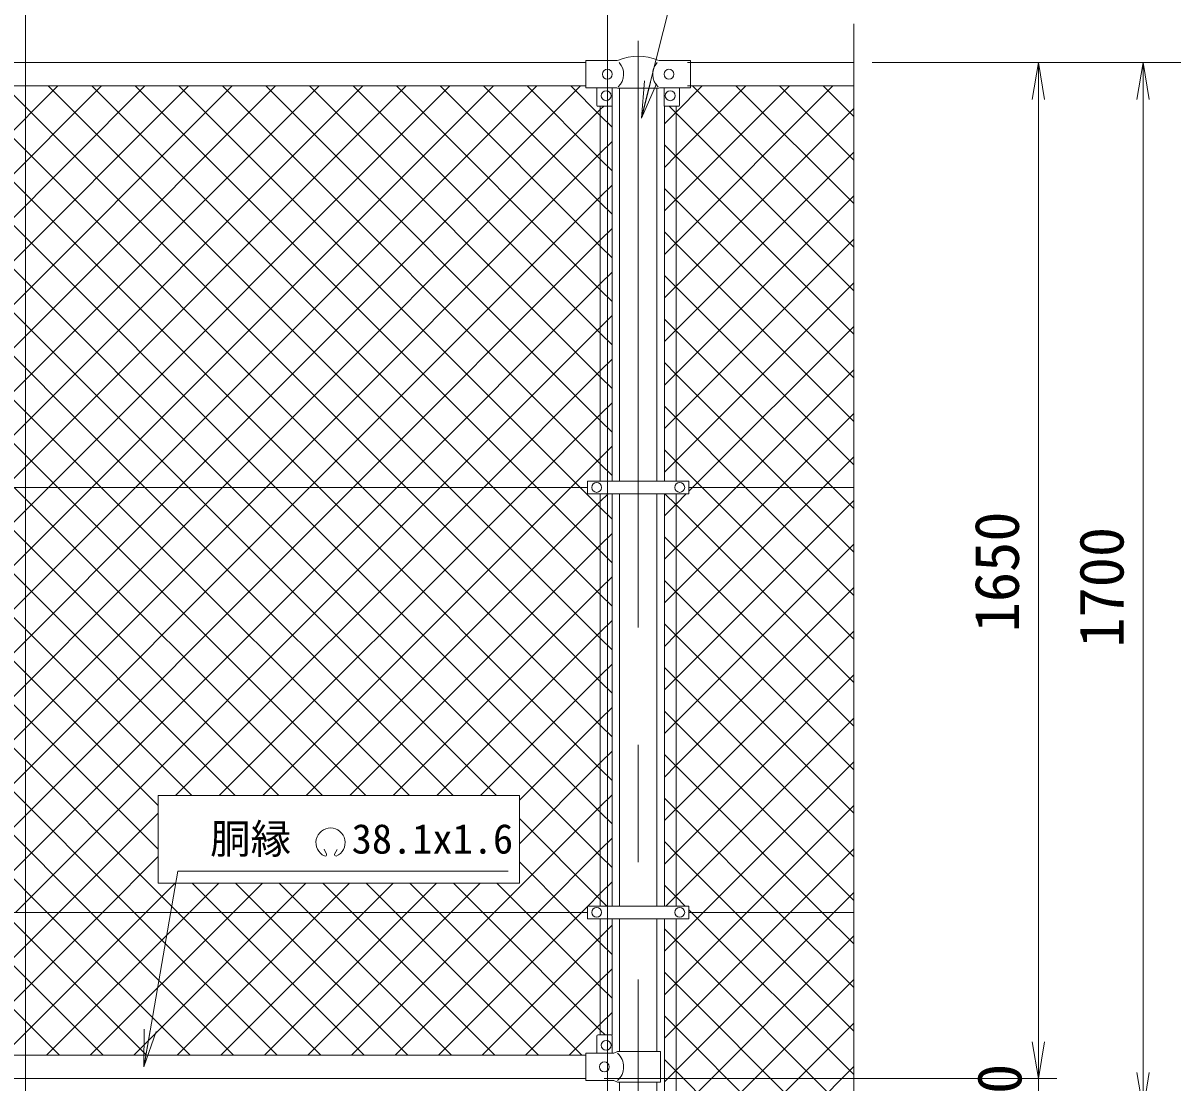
# Model space of a CAD drawing. Units: millimetres, scale not verified. Extents: x -6300 to 6300, y -4455 to 4455.
# Drawn here: x 2104 to 3972, y 787 to 2508 of the extents above; entities that cross this region are included whole.
import ezdxf
from ezdxf.enums import TextEntityAlignment as Align

# ---------------------------------------------------------------- set-up
doc = ezdxf.new("R2010")
doc.units = ezdxf.units.MM
doc.header["$LTSCALE"] = 30
doc.linetypes.add('USER1', pattern=[50.8, 31.75, -6.35, 6.35, -6.35])
for name, color, linetype, lineweight in [('0-0_D-STR-TXT', 7, 'Continuous', 9), ('0-3_D-BMK', 2, 'USER1', 13), ('0-4_D-STR1', 1, 'Continuous', 18), ('0-5_D-STR3', 3, 'Continuous', 13), ('0-6_D-STR-DIM', 7, 'Continuous', 9), ('0-7_0', 7, 'Continuous', 9), ('0-B_D-STR2', 7, 'Continuous', 9), ('0-C_Defpoints', 8, 'Continuous', 18)]:
    doc.layers.add(name, color=color, linetype=linetype, lineweight=lineweight)
doc.styles.add('ＭＳ ゴシック', font='')
doc.styles.get('ＭＳ ゴシック').set_extended_font_data('MS Gothic')

# ---------------------------------------------------------------- blocks, each defined once
blk = doc.blocks.new('_Open')
at = {"layer": '0-7_0'}
blk.add_line((-30, 5), (0, 0), dxfattribs=at)
blk.add_lwpolyline([(-30, -5), (0, 0), (-30, 0)], dxfattribs=at)

msp = doc.modelspace()

# ---------------------------------------------------------------- linework, layer by layer
at = {"layer": '0-0_D-STR-TXT'}
for p, q in [((2597.18, 1158.22), (2593.35, 1166.43)), ((2609.77, 1158.21), (2614.29, 1166.05))]:
    msp.add_line(p, q, dxfattribs=at)
for points in [[(3994.65, 2680.93), (3190.78, 2680.93), (3108.66, 2355.26)], [(2891.72, 1130.93), (2355.52, 1130.93), (2300.6, 815.08)]]:
    msp.add_lwpolyline(points, dxfattribs=at)
for centre, radius, start, end in [((2603.47, 1177.1), 23.75, 292.92895, 245.65759), ((2594.72, 1157.76), 2.5, 245.55066, 10.6575), ((2612.22, 1157.75), 2.5, 169.34241, 276.63708)]:
    msp.add_arc(centre, radius, start, end, dxfattribs=at)
at = {"layer": '0-3_D-BMK'}
msp.add_line((3103.04, 2479.08), (3103.04, -1466.74), dxfattribs=at)
at = {"layer": '0-4_D-STR1'}
for p, q in [((1188.04, 2443.84), (3018.04, 2443.84)), ((3183.04, 2443.84), (3453.04, 2443.84)), ((1188.04, 2405.74), (3018.04, 2405.74)), ((3072.79, 2402.34), (3072.79, 1764.14)), ((3133.29, 2402.34), (3133.29, 1764.14)), ((3183.04, 2405.84), (3453.04, 2405.84)), ((3072.79, 1743.54), (3072.79, 1074.14)), ((3133.29, 1743.54), (3133.29, 1074.14)), ((3072.79, 1053.54), (3072.79, 837.94)), ((3133.29, 1053.54), (3133.29, 837.94)), ((3018.04, 831.84), (1188.04, 831.84)), ((3018.04, 793.84), (1188.04, 793.84)), ((3072.79, 787.94), (3072.79, 561.34)), ((3133.29, 787.94), (3133.29, 561.34))]:
    msp.add_line(p, q, dxfattribs=at)
at = {"layer": '0-5_D-STR3'}
for p, q in [((3018.04, 2402.84), (3018.04, 2446.84)), ((3067.26, 2446.84), (3018.04, 2446.84)), ((3188.04, 2446.84), (3138.82, 2446.84)), ((3188.04, 2402.84), (3188.04, 2446.84)), ((3068.24, 2402.84), (3018.04, 2402.84)), ((3036.04, 2402.84), (3036.04, 2373.84)), ((3061.04, 2402.84), (3061.04, 2373.84)), ((3069.24, 2402.34), (3068.24, 2402.84)), ((3136.84, 2402.34), (3069.24, 2402.34)), ((3136.84, 2402.34), (3137.84, 2402.84)), ((3188.04, 2402.84), (3137.84, 2402.84)), ((3145.04, 2402.84), (3145.04, 2373.84)), ((3170.04, 2402.84), (3170.04, 2373.84)), ((3060.04, 2372.84), (3037.04, 2372.84)), ((3041.54, 1764.14), (3041.54, 2372.84)), ((3060.54, 1764.14), (3060.54, 2372.97)), ((3145.54, 2372.97), (3145.54, 1764.14)), ((3146.04, 2372.84), (3169.04, 2372.84)), ((3164.54, 2372.84), (3164.54, 1764.14)), ((3020.54, 1764.14), (3185.54, 1764.14)), ((3020.54, 1764.14), (3020.54, 1743.54)), ((3185.54, 1764.14), (3185.54, 1743.54)), ((3020.54, 1753.84), (1185.04, 1753.84)), ((3020.54, 1743.54), (3185.54, 1743.54)), ((3041.54, 1074.14), (3041.54, 1743.54)), ((3060.54, 1074.14), (3060.54, 1743.54)), ((3145.54, 1743.54), (3145.54, 1074.14)), ((3164.54, 1743.54), (3164.54, 1074.14)), ((3453.04, 1753.84), (3185.54, 1753.84)), ((3020.54, 1074.14), (3185.54, 1074.14)), ((3020.54, 1074.14), (3020.54, 1053.54)), ((3185.54, 1074.14), (3185.54, 1053.54)), ((3020.54, 1063.84), (1185.04, 1063.84)), ((3020.54, 1053.54), (3185.54, 1053.54)), ((3041.54, 864.94), (3041.54, 1053.54)), ((3060.54, 864.26), (3060.54, 1053.54)), ((3145.54, 1053.54), (3145.54, 384.34)), ((3164.54, 1053.54), (3164.54, 384.34)), ((3453.04, 1063.84), (3185.54, 1063.84)), ((3036.04, 862.94), (3036.04, 834.94)), ((3059.04, 864.94), (3038.04, 864.94)), ((3061.04, 862.94), (3061.04, 834.94)), ((3063.24, 834.94), (3018.04, 834.94)), ((3018.04, 790.94), (3018.04, 834.94)), ((3063.24, 834.94), (3069.24, 837.94)), ((3139.14, 837.94), (3069.24, 837.94)), ((3139.14, 837.94), (3139.14, 787.94)), ((3063.24, 790.94), (3018.04, 790.94)), ((3063.24, 790.94), (3069.24, 787.94)), ((3139.14, 787.94), (3069.24, 787.94))]:
    msp.add_line(p, q, dxfattribs=at)
for centre in [(3053.04, 2424.84), (3153.04, 2424.84), (3051.04, 2389.84), (3155.04, 2389.84), (3035.54, 1753.84), (3170.54, 1753.84), (3035.54, 1063.84), (3170.54, 1063.84), (3051.04, 847.94), (3048.04, 812.94)]:
    msp.add_circle(centre, 8, dxfattribs=at)
for centre, radius, start, end in [((3067.26, 2454.84), 8, 270, 296.9114), ((3103.04, 2371.38), 82.82, 67.15338, 112.84662), ((3138.82, 2454.84), 8, 243.0886, 270), ((3050.65, 2424.84), 28.8, 314.1684, 41.01552), ((3155.43, 2424.84), 28.8, 138.98448, 225.8316), ((3037.04, 2373.84), 1, 180, 270), ((3060.04, 2373.84), 1, 270, 0), ((3146.04, 2373.84), 1, 180, 270), ((3169.04, 2373.84), 1, 270, 0), ((3038.04, 862.94), 2, 90, 180), ((3059.04, 862.94), 2, 0, 90), ((3050.65, 812.94), 28.8, 310.19176, 49.80824)]:
    msp.add_arc(centre, radius, start, end, dxfattribs=at)
at = {"layer": '0-6_D-STR-DIM'}
for p, q in [((2108.04, 710.84), (2108.04, 2723.84)), ((2108.04, 710.84), (2108.04, 2723.84)), ((3053.04, 710.84), (3053.04, 2723.84)), ((3453.04, 744.49), (3453.04, 2506.84)), ((3483.04, 2443.84), (4123.04, 2443.84)), ((3483.04, 2443.84), (4293.04, 2443.84)), ((3483.04, 2443.84), (3953.04, 2443.84)), ((3483.04, 2443.84), (3783.04, 2443.84)), ((3753.04, 2383.84), (3753.04, 853.84)), ((3923.04, 2383.84), (3923.04, 803.84)), ((3753.04, 853.84), (3753.04, 913.84)), ((3048.04, 793.84), (3783.04, 793.84)), ((3048.04, 793.84), (3783.04, 793.84)), ((3753.04, 793.84), (3753.04, 743.84))]:
    msp.add_line(p, q, dxfattribs=at)
at = {"layer": '0-B_D-STR2'}
for p, q in [((1508.84, 1753.84), (2160.74, 2405.74)), ((1579.55, 1753.84), (2231.45, 2405.74)), ((1650.26, 1753.84), (2302.16, 2405.74)), ((1720.97, 1753.84), (2372.87, 2405.74)), ((2443.35, 1753.84), (1791.45, 2405.74)), ((1791.69, 1753.84), (2443.59, 2405.74)), ((2514.06, 1753.84), (1862.16, 2405.74)), ((2584.77, 1753.84), (1932.87, 2405.74)), ((1933.11, 1753.84), (2585.01, 2405.74)), ((2655.48, 1753.84), (2003.58, 2405.74)), ((2003.82, 1753.84), (2655.72, 2405.74)), ((2726.19, 1753.84), (2074.29, 2405.74)), ((2796.9, 1753.84), (2145, 2405.74)), ((2145.24, 1753.84), (2797.14, 2405.74)), ((2867.62, 1753.84), (2215.72, 2405.74)), ((2215.95, 1753.84), (2867.85, 2405.74)), ((2938.33, 1753.84), (2286.43, 2405.74)), ((2286.66, 1753.84), (2938.56, 2405.74)), ((3009.04, 1753.84), (2357.14, 2405.74)), ((2357.37, 1753.84), (3009.27, 2405.74)), ((3041.54, 1792.05), (2427.85, 2405.74)), ((3041.54, 1862.76), (2498.56, 2405.74)), ((3041.54, 1933.47), (2569.27, 2405.74)), ((3041.54, 2004.18), (2639.98, 2405.74)), ((3041.54, 2074.89), (2710.69, 2405.74)), ((3041.54, 2145.6), (2781.4, 2405.74)), ((3041.54, 2216.31), (2852.11, 2405.74)), ((3041.54, 2287.02), (2922.82, 2405.74)), ((3041.54, 2357.73), (2993.53, 2405.74)), ((3164.54, 2363.29), (3207.09, 2405.84)), ((3164.54, 2292.58), (3277.8, 2405.84)), ((3164.54, 2221.87), (3348.51, 2405.84)), ((3164.54, 2151.16), (3419.22, 2405.84)), ((3453.04, 2143.95), (3191.15, 2405.84)), ((3453.04, 2214.66), (3261.86, 2405.84)), ((3453.04, 2285.37), (3332.57, 2405.84)), ((3453.04, 2356.08), (3403.28, 2405.84)), ((3060.54, 2338.73), (3041.54, 2357.73)), ((3145.54, 2344.29), (3164.54, 2363.29)), ((3164.54, 2080.45), (3453.04, 2368.95)), ((3041.54, 2296.59), (3060.54, 2315.59)), ((3164.54, 2291.03), (3145.54, 2310.03)), ((3164.54, 2009.74), (3453.04, 2298.24)), ((2498.79, 1753.84), (3041.54, 2296.59)), ((3060.54, 2268.02), (3041.54, 2287.02)), ((3145.54, 2273.58), (3164.54, 2292.58)), ((3453.04, 2002.53), (3164.54, 2291.03)), ((3041.54, 2225.88), (3060.54, 2244.88)), ((2569.5, 1753.84), (3041.54, 2225.88)), ((3164.54, 2220.32), (3145.54, 2239.32)), ((3164.54, 1939.03), (3453.04, 2227.53)), ((3060.54, 2197.31), (3041.54, 2216.31)), ((3145.54, 2202.87), (3164.54, 2221.87)), ((3453.04, 1931.82), (3164.54, 2220.32)), ((3041.54, 2155.17), (3060.54, 2174.17)), ((3164.54, 2149.61), (3145.54, 2168.61)), ((2640.21, 1753.84), (3041.54, 2155.17)), ((3145.54, 2132.16), (3164.54, 2151.16)), ((3164.54, 1868.32), (3453.04, 2156.82)), ((3453.04, 1861.11), (3164.54, 2149.61)), ((3060.54, 2126.6), (3041.54, 2145.6)), ((3041.54, 2084.46), (3060.54, 2103.46)), ((3164.54, 2078.9), (3145.54, 2097.9)), ((2710.92, 1753.84), (3041.54, 2084.46)), ((3060.54, 2055.89), (3041.54, 2074.89)), ((3145.54, 2061.45), (3164.54, 2080.45)), ((3164.54, 1797.61), (3453.04, 2086.11)), ((3453.04, 1790.4), (3164.54, 2078.9)), ((3041.54, 2013.74), (3060.54, 2032.74)), ((3164.54, 2008.18), (3145.54, 2027.18)), ((2781.63, 1753.84), (3041.54, 2013.74)), ((3060.54, 1985.18), (3041.54, 2004.18)), ((3145.54, 1990.74), (3164.54, 2009.74)), ((3418.89, 1753.84), (3164.54, 2008.18)), ((3041.54, 1943.03), (3060.54, 1962.03)), ((2852.35, 1753.84), (3041.54, 1943.03)), ((3164.54, 1937.47), (3145.54, 1956.47)), ((3262.2, 1753.84), (3453.04, 1944.68)), ((3060.54, 1914.47), (3041.54, 1933.47)), ((3145.54, 1920.03), (3164.54, 1939.03)), ((3348.18, 1753.84), (3164.54, 1937.47)), ((3041.54, 1872.32), (3060.54, 1891.32)), ((2923.06, 1753.84), (3041.54, 1872.32)), ((3164.54, 1866.76), (3145.54, 1885.76)), ((3145.54, 1849.32), (3164.54, 1868.32)), ((3332.91, 1753.84), (3453.04, 1873.97)), ((3060.54, 1843.76), (3041.54, 1862.76)), ((3277.46, 1753.84), (3164.54, 1866.76)), ((3164.54, 1796.05), (3145.54, 1815.05)), ((3145.54, 1778.61), (3164.54, 1797.61)), ((3206.75, 1753.84), (3164.54, 1796.05)), ((3403.62, 1753.84), (3453.04, 1803.26)), ((3060.54, 1773.05), (3041.54, 1792.05)), ((2214.11, 1063.84), (1524.11, 1753.84)), ((2284.82, 1063.84), (1594.82, 1753.84)), ((1644.77, 1253.37), (2145.24, 1753.84)), ((2355.53, 1063.84), (1665.53, 1753.84)), ((1715.48, 1253.37), (2215.95, 1753.84)), ((1786.19, 1253.37), (2286.66, 1753.84)), ((1856.9, 1253.37), (2357.37, 1753.84)), ((2378.14, 1253.37), (1877.67, 1753.84)), ((2448.85, 1253.37), (1948.38, 1753.84)), ((1950.21, 1063.84), (2640.21, 1753.84)), ((1962.73, 1217.77), (2498.79, 1753.84)), ((1962.73, 1147.06), (2569.5, 1753.84)), ((2519.56, 1253.37), (2019.09, 1753.84)), ((2020.92, 1063.84), (2710.92, 1753.84)), ((2590.27, 1253.37), (2089.8, 1753.84)), ((2091.63, 1063.84), (2781.63, 1753.84)), ((2351.87, 1253.37), (2852.35, 1753.84)), ((2422.58, 1253.37), (2923.06, 1753.84)), ((3041.54, 1155.65), (2443.35, 1753.84)), ((3041.54, 1226.36), (2514.06, 1753.84)), ((3041.54, 1297.07), (2584.77, 1753.84)), ((3041.54, 1367.78), (2655.48, 1753.84)), ((3041.54, 1438.49), (2726.19, 1753.84)), ((3041.54, 1509.2), (2796.9, 1753.84)), ((3041.54, 1579.91), (2867.62, 1753.84)), ((3041.54, 1650.62), (2938.33, 1753.84)), ((3041.54, 1721.33), (3009.04, 1753.84)), ((3164.54, 1656.18), (3262.2, 1753.84)), ((3164.54, 1585.47), (3332.91, 1753.84)), ((3164.54, 1514.76), (3403.62, 1753.84)), ((3453.04, 1507.55), (3206.75, 1753.84)), ((3453.04, 1578.26), (3277.46, 1753.84)), ((3453.04, 1648.97), (3348.18, 1753.84)), ((3453.04, 1719.68), (3418.89, 1753.84)), ((3060.54, 1702.33), (3041.54, 1721.33)), ((3164.54, 1444.05), (3453.04, 1732.55)), ((3041.54, 1660.19), (3060.54, 1679.19)), ((3164.54, 1654.63), (3145.54, 1673.63)), ((2634.72, 1253.37), (3041.54, 1660.19)), ((3060.54, 1631.62), (3041.54, 1650.62)), ((3145.54, 1637.18), (3164.54, 1656.18)), ((3164.54, 1373.34), (3453.04, 1661.84)), ((3453.04, 1366.13), (3164.54, 1654.63)), ((3041.54, 1589.48), (3060.54, 1608.48)), ((2705.43, 1253.37), (3041.54, 1589.48)), ((3164.54, 1583.92), (3145.54, 1602.92)), ((3164.54, 1302.63), (3453.04, 1591.13)), ((3060.54, 1560.91), (3041.54, 1579.91)), ((3145.54, 1566.47), (3164.54, 1585.47)), ((3453.04, 1295.42), (3164.54, 1583.92)), ((3041.54, 1518.77), (3060.54, 1537.77)), ((3164.54, 1513.21), (3145.54, 1532.21)), ((2776.14, 1253.37), (3041.54, 1518.77)), ((3145.54, 1495.76), (3164.54, 1514.76)), ((3164.54, 1231.92), (3453.04, 1520.42)), ((3453.04, 1224.71), (3164.54, 1513.21)), ((3060.54, 1490.2), (3041.54, 1509.2)), ((3041.54, 1448.06), (3060.54, 1467.06)), ((3164.54, 1442.5), (3145.54, 1461.5)), ((2846.85, 1253.37), (3041.54, 1448.06)), ((3060.54, 1419.49), (3041.54, 1438.49)), ((3145.54, 1425.05), (3164.54, 1444.05)), ((3164.54, 1161.21), (3453.04, 1449.71)), ((3453.04, 1154), (3164.54, 1442.5)), ((3041.54, 1377.35), (3060.54, 1396.35)), ((3164.54, 1371.79), (3145.54, 1390.79)), ((2910.08, 1245.89), (3041.54, 1377.35)), ((3060.54, 1348.78), (3041.54, 1367.78)), ((3145.54, 1354.34), (3164.54, 1373.34)), ((3453.04, 1083.29), (3164.54, 1371.79)), ((3041.54, 1306.64), (3060.54, 1325.64)), ((3164.54, 1301.08), (3145.54, 1320.08)), ((3208.59, 1063.84), (3453.04, 1308.29)), ((2910.08, 1175.18), (3041.54, 1306.64)), ((3060.54, 1278.07), (3041.54, 1297.07)), ((3145.54, 1283.63), (3164.54, 1302.63)), ((3401.78, 1063.84), (3164.54, 1301.08)), ((3041.54, 1235.93), (3060.54, 1254.93)), ((2143.4, 1063.84), (1962.73, 1244.51)), ((2869.45, 1063.84), (3041.54, 1235.93)), ((3164.54, 1230.37), (3145.54, 1249.37)), ((3279.3, 1063.84), (3453.04, 1237.58)), ((2162.35, 1063.84), (2323.55, 1225.05)), ((3060.54, 1207.36), (3041.54, 1226.36)), ((3145.54, 1212.92), (3164.54, 1231.92)), ((3331.07, 1063.84), (3164.54, 1230.37)), ((3041.54, 1165.22), (3060.54, 1184.22)), ((3164.54, 1159.66), (3145.54, 1178.66)), ((2940.16, 1063.84), (3041.54, 1165.22)), ((3145.54, 1142.21), (3164.54, 1161.21)), ((3260.36, 1063.84), (3164.54, 1159.66)), ((3350.01, 1063.84), (3453.04, 1166.87)), ((2233.06, 1063.84), (2323.55, 1154.34)), ((3060.54, 1136.65), (3041.54, 1155.65)), ((2445.19, 1063.84), (2492.79, 1111.44)), ((2515.9, 1063.84), (2563.5, 1111.44)), ((2567.67, 1063.84), (2520.06, 1111.44)), ((2586.61, 1063.84), (2634.21, 1111.44)), ((2638.38, 1063.84), (2590.77, 1111.44)), ((2657.32, 1063.84), (2704.92, 1111.44)), ((2709.09, 1063.84), (2661.49, 1111.44)), ((2728.03, 1063.84), (2775.63, 1111.44)), ((2779.8, 1063.84), (2732.2, 1111.44)), ((2798.74, 1063.84), (2846.34, 1111.44)), ((3420.72, 1063.84), (3453.04, 1096.16)), ((1930.35, 831.84), (2162.35, 1063.84)), ((2163.27, 831.84), (1931.27, 1063.84)), ((2001.06, 831.84), (2233.06, 1063.84)), ((2233.98, 831.84), (2001.98, 1063.84)), ((2304.69, 831.84), (2072.69, 1063.84)), ((2375.4, 831.84), (2143.4, 1063.84)), ((2213.19, 831.84), (2445.19, 1063.84)), ((2446.11, 831.84), (2214.11, 1063.84)), ((2283.9, 831.84), (2515.9, 1063.84)), ((2516.82, 831.84), (2284.82, 1063.84)), ((2354.61, 831.84), (2586.61, 1063.84)), ((2587.53, 831.84), (2355.53, 1063.84)), ((2425.32, 831.84), (2657.32, 1063.84)), ((2496.03, 831.84), (2728.03, 1063.84)), ((2566.74, 831.84), (2798.74, 1063.84)), ((2799.67, 831.84), (2567.67, 1063.84)), ((2637.45, 831.84), (2869.45, 1063.84)), ((2870.38, 831.84), (2638.38, 1063.84)), ((2708.16, 831.84), (2940.16, 1063.84)), ((2941.09, 831.84), (2709.09, 1063.84)), ((3011.8, 831.84), (2779.8, 1063.84)), ((3164.54, 1019.79), (3208.59, 1063.84)), ((3164.54, 949.08), (3279.3, 1063.84)), ((3164.54, 878.37), (3350.01, 1063.84)), ((3164.54, 807.66), (3420.72, 1063.84)), ((3453.04, 871.16), (3260.36, 1063.84)), ((3453.04, 941.87), (3331.07, 1063.84)), ((3453.04, 1012.58), (3401.78, 1063.84)), ((3041.54, 1023.8), (3060.54, 1042.8)), ((2849.58, 831.84), (3041.54, 1023.8)), ((3145.54, 1000.79), (3164.54, 1019.79)), ((3164.54, 736.95), (3453.04, 1025.45)), ((3041.54, 953.08), (3060.54, 972.08)), ((2920.29, 831.84), (3041.54, 953.08)), ((3164.54, 947.52), (3145.54, 966.52)), ((3164.54, 666.23), (3453.04, 954.73)), ((3145.54, 930.08), (3164.54, 949.08)), ((3453.04, 659.02), (3164.54, 947.52)), ((3041.54, 882.37), (3060.54, 901.37)), ((2991.01, 831.84), (3041.54, 882.37)), ((3164.54, 876.81), (3145.54, 895.81)), ((3145.54, 859.37), (3164.54, 878.37)), ((3164.54, 595.52), (3453.04, 884.02)), ((3453.04, 588.31), (3164.54, 876.81)), ((3164.54, 806.1), (3145.54, 825.1)), ((3145.54, 788.66), (3164.54, 807.66)), ((3164.54, 524.81), (3453.04, 813.31)), ((3453.04, 517.6), (3164.54, 806.1))]:
    msp.add_line(p, q, dxfattribs=at)
for points in [[(2323.55, 1237.24), (1806.96, 1753.84), (1170.04, 2390.75)], [(1182.7, 1074.14), (1862.4, 1753.84), (2514.3, 2405.74)], [(2660.98, 1253.37), (2160.51, 1753.84), (1508.61, 2405.74)], [(1574.06, 1253.37), (2074.53, 1753.84), (2726.43, 2405.74)], [(2731.69, 1253.37), (2231.22, 1753.84), (1579.32, 2405.74)], [(2802.4, 1253.37), (2301.93, 1753.84), (1650.03, 2405.74)], [(2873.11, 1253.37), (2372.64, 1753.84), (1720.74, 2405.74)], [(1927.61, 1253.37), (2428.08, 1753.84), (3041.54, 2367.3), (3047.08, 2372.84)], [(3453.04, 2073.24), (3164.54, 2361.74), (3153.44, 2372.84)], [(2323.55, 1166.53), (1736.24, 1753.84), (1164.54, 2325.54), (1145.54, 2344.54)], [(3185.54, 1747.89), (3191.48, 1753.84), (3453.04, 2015.39)], [(2493.3, 1253.37), (2993.77, 1753.84), (3041.54, 1801.61), (3060.54, 1820.61)], [(2564.01, 1253.37), (3041.54, 1730.9), (3054.18, 1743.54)], [(3145.54, 1707.89), (3164.54, 1726.89), (3181.18, 1743.54)], [(3453.04, 1436.84), (3164.54, 1725.34), (3146.34, 1743.54)], [(3148.18, 1074.14), (3164.54, 1090.5), (3453.04, 1379)], [(3052.34, 1074.14), (3041.54, 1084.94), (2910.08, 1216.4)], [(3060.54, 995.23), (3041.54, 1014.23), (2991.93, 1063.84), (2910.08, 1145.69)], [(2071.77, 831.84), (2303.77, 1063.84), (2351.37, 1111.44)], [(2142.48, 831.84), (2374.48, 1063.84), (2422.08, 1111.44)], [(2658.24, 831.84), (2426.24, 1063.84), (2378.64, 1111.44)], [(2728.96, 831.84), (2496.96, 1063.84), (2449.35, 1111.44)], [(3049.41, 864.94), (3041.54, 872.81), (2850.51, 1063.84), (2802.91, 1111.44)], [(3060.54, 924.52), (3041.54, 943.52), (2921.22, 1063.84), (2873.62, 1111.44)], [(3021.17, 1074.14), (3041.54, 1094.51), (3060.54, 1113.51)], [(3179.35, 1074.14), (3164.54, 1088.95), (3145.54, 1107.95)], [(2778.87, 831.84), (3010.87, 1063.84), (3020.54, 1073.51)], [(3453.04, 800.45), (3189.65, 1063.84), (3185.54, 1067.95)], [(3461.03, 721.75), (3164.54, 1018.23), (3145.54, 1037.23)]]:
    msp.add_lwpolyline(points, dxfattribs=at)
at = {"layer": '0-C_Defpoints'}
msp.add_lwpolyline([(2910.08, 1253.37), (2323.55, 1253.37), (2323.55, 1111.44), (2910.08, 1111.44)], close=True, dxfattribs=at)

# ---------------------------------------------------------------- block references
at = {"layer": '0-0_D-STR-TXT', "xscale": 2, "yscale": 2}
for p, rotation in [((3108.17, 2353.32), 255.84756), ((2300.26, 813.11), 260.13617)]:
    msp.add_blockref('_Open', p, dxfattribs=dict(at, rotation=rotation))
at = {"layer": '0-6_D-STR-DIM', "xscale": 2, "yscale": 2}
for p, rotation in [((3753.04, 2443.84), 90), ((3923.04, 2443.84), 90), ((3753.04, 793.84), 270), ((3753.04, 793.84), 270), ((3923.04, 743.84), 270)]:
    msp.add_blockref('_Open', p, dxfattribs=dict(at, rotation=rotation))

# ---------------------------------------------------------------- texts
at = {"layer": '0-0_D-STR-TXT', "style": 'ＭＳ ゴシック'}
msp.add_text('胴縁 \u300038.1x1.6', height=48.17, dxfattribs=at).set_placement((2407.97, 1144.79), align=Align.BOTTOM_LEFT)
at = {"layer": '0-6_D-STR-DIM', "style": 'ＭＳ ゴシック'}
for s, p in [('1650', (3742.92, 1518.49)), ('1700', (3912.92, 1493.49)), ('50', (3747.17, 719.9))]:
    msp.add_text(s, height=72.14, rotation=90, dxfattribs=at).set_placement(p, align=Align.BOTTOM_LEFT)

doc.saveas('drawing.dxf')
